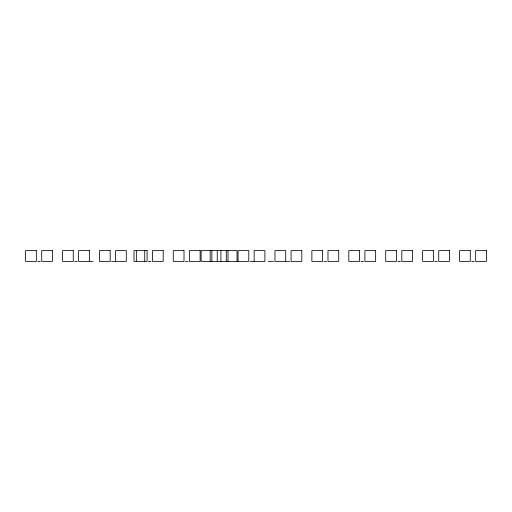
<?xml version="1.0" encoding="UTF-8"?>
<svg xmlns="http://www.w3.org/2000/svg" width="512" height="512" viewBox="0 0 512 512"><rect width="100%" height="100%" fill="white"/><g stroke="black" fill="none" stroke-linecap="round" stroke-linejoin="round"><path stroke-width="0.77" d="M37.683 261.37L40.365 261.37M74.598 261.37L77.286 261.37M89.702 261.37L93.056 261.37M111.52 261.37L126.285 261.37L126.285 250.63L115.546 250.63L115.546 261.37M148.435 261.37L151.123 261.37M185.35 261.37L188.038 261.37M250.125 261.37L264.896 261.37L264.896 250.63L254.157 250.63L254.157 261.37M268.25 261.37L273.619 261.37M289.728 261.37L274.963 261.37L274.963 250.63L285.702 250.63L285.702 261.37M323.962 261.37L326.65 261.37M360.877 261.37L363.565 261.37M397.798 261.37L400.48 261.37M434.714 261.37L437.402 261.37M471.635 261.37L474.317 261.37M238.042 261.37L238.042 250.63L248.787 250.63L248.787 261.37L201.126 261.37L201.126 250.63L237.037 250.63L237.037 261.37M227.974 250.63L227.974 261.37M226.298 250.63L226.298 261.37M220.928 250.63L220.928 261.37M217.235 250.63L217.235 261.37M211.866 250.63L211.866 261.37M210.189 250.63L210.189 261.37M144.742 250.63L144.742 261.37M136.352 250.63L136.352 261.37M36.339 250.63L25.6 250.63L25.6 261.37L36.339 261.37L36.339 250.63M52.448 250.63L41.709 250.63L41.709 261.37L52.448 261.37L52.448 250.63M73.254 250.63L62.515 250.63L62.515 261.37L73.254 261.37L73.254 250.63M89.37 250.63L78.63 250.63L78.63 261.37L89.37 261.37L89.37 250.63M110.176 250.63L99.437 250.63L99.437 261.37L110.176 261.37L110.176 250.63M147.091 250.63L134.003 250.63L134.003 261.37L147.091 261.37L147.091 250.63M163.2 250.63L152.461 250.63L152.461 261.37L163.2 261.37L163.2 250.63M184.013 250.63L173.274 250.63L173.274 261.37L184.013 261.37L184.013 250.63M200.122 250.63L189.382 250.63L189.382 261.37L200.122 261.37L200.122 250.63M301.811 250.63L291.072 250.63L291.072 261.37L301.811 261.37L301.811 250.63M322.618 250.63L311.878 250.63L311.878 261.37L322.618 261.37L322.618 250.63M338.726 250.63L327.987 250.63L327.987 261.37L338.726 261.37L338.726 250.63M359.539 250.63L348.8 250.63L348.8 261.37L359.539 261.37L359.539 250.63M375.648 250.63L364.909 250.63L364.909 261.37L375.648 261.37L375.648 250.63M396.454 250.63L385.715 250.63L385.715 261.37L396.454 261.37L396.454 250.63M412.563 250.63L401.824 250.63L401.824 261.37L412.563 261.37L412.563 250.63M433.37 250.63L422.63 250.63L422.63 261.37L433.37 261.37L433.37 250.63M449.485 250.63L438.746 250.63L438.746 261.37L449.485 261.37L449.485 250.63M470.291 250.63L459.552 250.63L459.552 261.37L470.291 261.37L470.291 250.63M486.4 250.63L475.661 250.63L475.661 261.37L486.4 261.37L486.4 250.63"/></g></svg>
